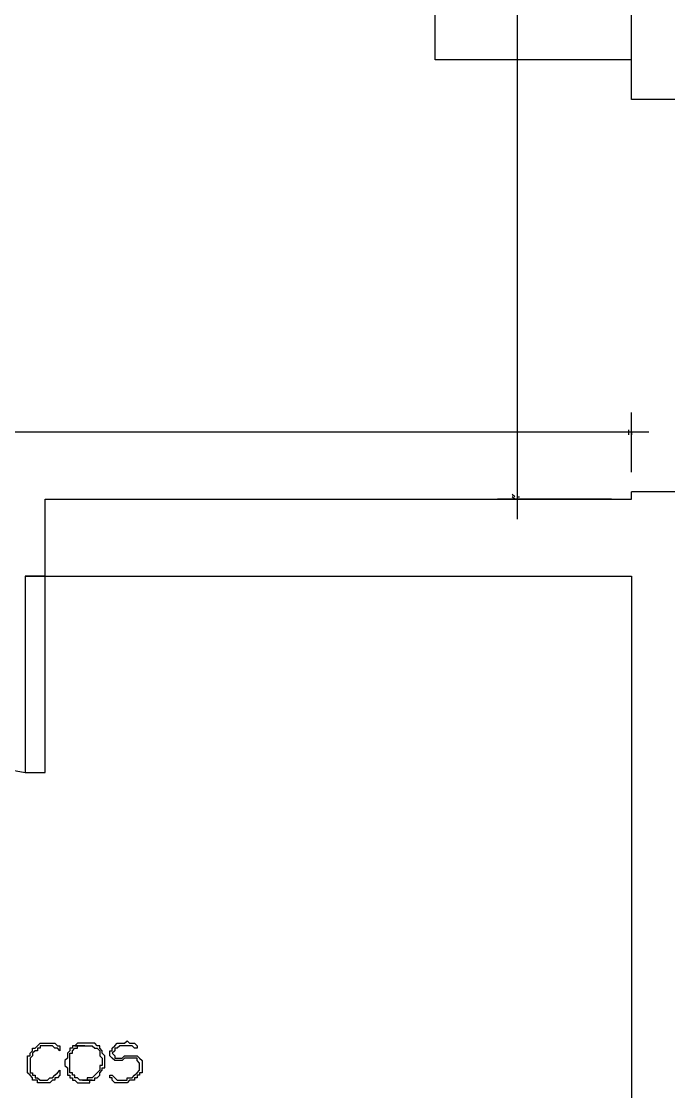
# Model space of a CAD drawing. Header units: millimetres. Extents: x -518.8 to -461.2, y 3.5 to 44.2.
# Drawn here: x -493.17 to -491.512, y 7.324 to 10.067 of the extents above; entities that cross this region are included whole.
import ezdxf

# ---------------------------------------------------------------- set-up
doc = ezdxf.new("R2010")
doc.units = ezdxf.units.MM
doc.header["$MEASUREMENT"] = 0
for name, color, linetype in [('10', 10, 'Continuous'), ('16', 16, 'Continuous'), ('4', 4, 'Continuous'), ('6', 6, 'Continuous'), ('MYSOLIDS', 7, 'Continuous')]:
    doc.layers.add(name, color=color, linetype=linetype)

msp = doc.modelspace()

# ---------------------------------------------------------------- linework, layer by layer
at = {"layer": '10'}
for points in [[(-491.6068, 9.8669), (-491.6068, 13.0248)], [(-491.4098, 9.8669), (-491.6068, 9.8669)], [(-493.109, 8.6451), (-493.109, 8.8421)], [(-493.109, 8.8421), (-491.6068, 8.8421)], [(-491.6068, 8.8421), (-491.6068, 8.8609)], [(-491.4098, 8.8609), (-491.6068, 8.8609)], [(-493.1602, 8.6451), (-493.1602, 8.1421), (-493.109, 8.1421), (-493.109, 8.6451), (-493.1602, 8.6451)], [(-493.1602, 8.6451), (-491.6068, 8.6451)], [(-491.6068, 8.6451), (-491.6068, 4.9526)]]:
    msp.add_lwpolyline(points, dxfattribs=at)
at = {"layer": '16'}
for points in [[(-491.9, 14.1766), (-491.9, 8.7909)], [(-491.6068, 8.912), (-491.6068, 9.0646)], [(-491.5624, 9.0142), (-495.1722, 9.0142)], [(-491.6136, 9.0075), (-491.6136, 9.0142), (-491.6136, 9.0142), (-491.6136, 9.0142), (-491.6136, 9.0142), (-491.6136, 9.0203)], [(-491.6068, 9.0142), (-491.6068, 9.0142), (-491.6068, 9.0142), (-491.6068, 9.0203)], [(-491.6068, 9.0142), (-491.6068, 9.0142), (-491.6068, 9.0142), (-491.6068, 9.0075)], [(-491.6579, 8.8421), (-491.9504, 8.8421)], [(-491.906, 8.8488), (-491.9128, 8.8548)], [(-491.906, 8.8421), (-491.9128, 8.8488)], [(-491.9, 8.8488), (-491.9, 8.8488), (-491.9, 8.8488), (-491.8933, 8.8488)], [(-491.9, 8.8421), (-491.9, 8.8421), (-491.9, 8.8421), (-491.8933, 8.8421)]]:
    msp.add_lwpolyline(points, dxfattribs=at)
at = {"layer": '4'}
msp.add_lwpolyline([(-491.6068, 9.9691), (-492.1098, 9.9691), (-492.1098, 12.827), (-492.1098, 12.827), (-491.6068, 12.827)], dxfattribs=at)
at = {"layer": '6'}
msp.add_lwpolyline([(-494.0647, 8.1421), (-493.9624, 8.1609), (-493.8609, 8.2052), (-493.7782, 8.2691), (-493.7075, 8.3458), (-493.6572, 8.4413), (-493.6188, 8.5368), (-493.6121, 8.6451), (-493.6121, 8.6451), (-493.606, 8.5368), (-493.5745, 8.4413), (-493.5166, 8.3458), (-493.4466, 8.2691), (-493.3639, 8.2052), (-493.2624, 8.1609), (-493.1602, 8.1421)], dxfattribs=at)
at = {"layer": 'MYSOLIDS'}
for points in [[(-493.103, 7.4413), (-493.109, 7.4413), (-493.1158, 7.4413), (-493.1158, 7.4413), (-493.1218, 7.4413), (-493.1218, 7.4353), (-493.1286, 7.4353), (-493.1286, 7.4285), (-493.1346, 7.4285), (-493.1346, 7.4285), (-493.1414, 7.4225), (-493.1414, 7.4225), (-493.1414, 7.4157), (-493.1474, 7.4097), (-493.1474, 7.4097), (-493.1474, 7.4037), (-493.1474, 7.4037), (-493.1474, 7.3969), (-493.1474, 7.3909), (-493.1474, 7.3909), (-493.1474, 7.3842), (-493.1474, 7.3782), (-493.1474, 7.3714), (-493.1414, 7.3714), (-493.1414, 7.3654), (-493.1346, 7.3654), (-493.1346, 7.3586), (-493.1286, 7.3586), (-493.1286, 7.3586), (-493.1218, 7.3526), (-493.1158, 7.3526), (-493.1158, 7.3526), (-493.109, 7.3526), (-493.109, 7.3526), (-493.103, 7.3526), (-493.097, 7.3586), (-493.097, 7.3586), (-493.0902, 7.3586), (-493.0902, 7.3586), (-493.0842, 7.3654), (-493.0842, 7.3654), (-493.0775, 7.3714), (-493.0775, 7.3714), (-493.0714, 7.3782), (-493.0714, 7.3782), (-493.0714, 7.3782), (-493.0714, 7.3782), (-493.0714, 7.3714), (-493.0714, 7.3714), (-493.0714, 7.3714), (-493.0714, 7.3654), (-493.0714, 7.3654), (-493.0775, 7.3586), (-493.0842, 7.3586), (-493.0842, 7.3526), (-493.0902, 7.3526), (-493.0902, 7.3526), (-493.0902, 7.3526), (-493.097, 7.3458), (-493.103, 7.3458), (-493.109, 7.3458), (-493.109, 7.3458), (-493.109, 7.3458), (-493.1158, 7.3458), (-493.1218, 7.3458), (-493.1286, 7.3458), (-493.1286, 7.3526), (-493.1346, 7.3526), (-493.1414, 7.3526), (-493.1414, 7.3586), (-493.1414, 7.3586), (-493.1474, 7.3654), (-493.1474, 7.3654), (-493.1542, 7.3714), (-493.1542, 7.3714), (-493.1542, 7.3782), (-493.1542, 7.3842), (-493.1542, 7.3909), (-493.1542, 7.3909), (-493.1542, 7.3969), (-493.1542, 7.4037), (-493.1542, 7.4037), (-493.1542, 7.4097), (-493.1542, 7.4157), (-493.1474, 7.4157), (-493.1474, 7.4225), (-493.1474, 7.4225), (-493.1414, 7.4285), (-493.1414, 7.4285), (-493.1414, 7.4353), (-493.1346, 7.4353), (-493.1286, 7.4413), (-493.1286, 7.4413), (-493.1218, 7.4481), (-493.1218, 7.4481), (-493.1158, 7.4481), (-493.109, 7.4481), (-493.103, 7.4481), (-493.103, 7.4481), (-493.097, 7.4481), (-493.097, 7.4481), (-493.0902, 7.4481), (-493.0842, 7.4481), (-493.0842, 7.4481), (-493.0775, 7.4413), (-493.0775, 7.4413), (-493.0714, 7.4413), (-493.0714, 7.4353), (-493.0714, 7.4353), (-493.0714, 7.4353), (-493.0714, 7.4353), (-493.0714, 7.4285), (-493.0714, 7.4285), (-493.0775, 7.4353), (-493.0775, 7.4353), (-493.0775, 7.4353), (-493.0775, 7.4353), (-493.0842, 7.4353), (-493.0902, 7.4413), (-493.0902, 7.4413), (-493.097, 7.4413), (-493.103, 7.4413), (-493.103, 7.4413), (-493.103, 7.4413), (-493.103, 7.4413), (-493.103, 7.4413)], [(-493.0331, 7.4413), (-493.0331, 7.4413), (-493.0391, 7.4413), (-493.0391, 7.4353), (-493.0459, 7.4353), (-493.0459, 7.4285), (-493.0459, 7.4285), (-493.0519, 7.4225), (-493.0519, 7.4157), (-493.0519, 7.4157), (-493.0519, 7.4097), (-493.0587, 7.4037), (-493.0587, 7.4037), (-493.0587, 7.3969), (-493.0587, 7.3909), (-493.0587, 7.3909), (-493.0519, 7.3842), (-493.0519, 7.3782), (-493.0519, 7.3714), (-493.0519, 7.3714), (-493.0519, 7.3654), (-493.0459, 7.3654), (-493.0459, 7.3586), (-493.0391, 7.3586), (-493.0391, 7.3526), (-493.0331, 7.3526), (-493.0331, 7.3526), (-493.0263, 7.3458), (-493.0203, 7.3458), (-493.0203, 7.3458), (-493.0136, 7.3458), (-493.0136, 7.3458), (-493.0075, 7.3458), (-493.0015, 7.3458), (-492.9948, 7.3458), (-492.9948, 7.3526), (-492.9948, 7.3526), (-492.9887, 7.3526), (-493.0136, 7.3526), (-493.0136, 7.3526), (-493.0203, 7.3526), (-493.0263, 7.3586), (-493.0263, 7.3586), (-493.0331, 7.3586), (-493.0331, 7.3654), (-493.0391, 7.3654), (-493.0391, 7.3654), (-493.0391, 7.3714), (-493.0459, 7.3714), (-493.0459, 7.3782), (-493.0459, 7.3782), (-493.0459, 7.3842), (-493.0459, 7.3909), (-493.0459, 7.3969), (-493.0459, 7.3969), (-493.0459, 7.4037), (-493.0459, 7.4097), (-493.0459, 7.4097), (-493.0459, 7.4157), (-493.0459, 7.4225), (-493.0391, 7.4225), (-493.0391, 7.4285), (-493.0391, 7.4285), (-493.0331, 7.4353), (-493.0331, 7.4353), (-493.0263, 7.4353), (-493.0263, 7.4413), (-493.0203, 7.4413), (-493.0136, 7.4413), (-493.0075, 7.4413), (-493.0075, 7.4413), (-493.0331, 7.4413), (-493.0331, 7.4413)], [(-493.0075, 7.4481), (-493.0075, 7.4481), (-493.0075, 7.4481), (-493.0136, 7.4481), (-493.0203, 7.4481), (-493.0263, 7.4481), (-493.0263, 7.4481), (-493.0331, 7.4413), (-493.0075, 7.4413), (-493.0075, 7.4413), (-493.0015, 7.4413), (-492.9948, 7.4413), (-492.9887, 7.4413), (-492.9887, 7.4413), (-492.982, 7.4353), (-492.982, 7.4353), (-492.976, 7.4353), (-492.976, 7.4353), (-492.9692, 7.4285), (-492.9692, 7.4225), (-492.9692, 7.4225), (-492.9692, 7.4157), (-492.9632, 7.4097), (-492.9632, 7.4097), (-492.9632, 7.4037), (-492.9632, 7.4037), (-492.9632, 7.3969), (-492.9632, 7.3909), (-492.9692, 7.3909), (-492.9692, 7.3842), (-492.9692, 7.3782), (-492.9692, 7.3782), (-492.976, 7.3714), (-492.976, 7.3714), (-492.982, 7.3654), (-492.982, 7.3654), (-492.9887, 7.3586), (-492.9887, 7.3586), (-492.9948, 7.3586), (-493.0015, 7.3586), (-493.0015, 7.3526), (-493.0075, 7.3526), (-493.0136, 7.3526), (-492.9887, 7.3526), (-492.982, 7.3526), (-492.982, 7.3586), (-492.976, 7.3586), (-492.976, 7.3586), (-492.9692, 7.3654), (-492.9692, 7.3714), (-492.9692, 7.3714), (-492.9632, 7.3782), (-492.9632, 7.3782), (-492.9632, 7.3842), (-492.9564, 7.3842), (-492.9564, 7.3909), (-492.9564, 7.3969), (-492.9564, 7.3969), (-492.9564, 7.4037), (-492.9564, 7.4037), (-492.9564, 7.4097), (-492.9564, 7.4157), (-492.9564, 7.4157), (-492.9632, 7.4225), (-492.9632, 7.4285), (-492.9632, 7.4285), (-492.9692, 7.4353), (-492.9692, 7.4353), (-492.9692, 7.4413), (-492.976, 7.4413), (-492.976, 7.4413), (-492.982, 7.4481), (-492.9887, 7.4481), (-492.9887, 7.4481), (-492.9948, 7.4481), (-493.0015, 7.4481), (-493.0075, 7.4481), (-493.0075, 7.4481)], [(-492.8737, 7.4353), (-492.8805, 7.4353), (-492.8805, 7.4353), (-492.8805, 7.4353), (-492.8805, 7.4353), (-492.8865, 7.4413), (-492.8865, 7.4413), (-492.8933, 7.4413), (-492.8993, 7.4413), (-492.8993, 7.4413), (-492.906, 7.4413), (-492.906, 7.4413), (-492.9121, 7.4413), (-492.9181, 7.4413), (-492.9181, 7.4413), (-492.9248, 7.4353), (-492.9308, 7.4353), (-492.9308, 7.4285), (-492.9308, 7.4285), (-492.9376, 7.4225), (-492.9376, 7.4225), (-492.9308, 7.4157), (-492.9308, 7.4157), (-492.9308, 7.4097), (-492.9248, 7.4097), (-492.9248, 7.4097), (-492.9181, 7.4097), (-492.9121, 7.4097), (-492.9121, 7.4097), (-492.906, 7.4157), (-492.906, 7.4157), (-492.8993, 7.4157), (-492.8933, 7.4157), (-492.8865, 7.4157), (-492.8865, 7.4157), (-492.8805, 7.4157), (-492.8737, 7.4157), (-492.8737, 7.4157), (-492.8677, 7.4097), (-492.8677, 7.4097), (-492.8609, 7.4037), (-492.8609, 7.4037), (-492.8609, 7.3969), (-492.8609, 7.3909), (-492.8609, 7.3909), (-492.8609, 7.3842), (-492.8609, 7.3842), (-492.8609, 7.3782), (-492.8609, 7.3714), (-492.8677, 7.3714), (-492.8677, 7.3654), (-492.8737, 7.3654), (-492.8737, 7.3586), (-492.8737, 7.3586), (-492.8805, 7.3586), (-492.8805, 7.3526), (-492.8865, 7.3526), (-492.8933, 7.3526), (-492.8933, 7.3526), (-492.8993, 7.3458), (-492.906, 7.3458), (-492.9121, 7.3458), (-492.9121, 7.3458), (-492.9181, 7.3458), (-492.9181, 7.3458), (-492.9248, 7.3458), (-492.9308, 7.3458), (-492.9376, 7.3526), (-492.9376, 7.3526), (-492.9376, 7.3586), (-492.9436, 7.3586), (-492.9436, 7.3654), (-492.9436, 7.3654), (-492.9436, 7.3654), (-492.9436, 7.3654), (-492.9436, 7.3654), (-492.9436, 7.3654), (-492.9376, 7.3654), (-492.9376, 7.3654), (-492.9376, 7.3654), (-492.9376, 7.3654), (-492.9308, 7.3586), (-492.9308, 7.3586), (-492.9308, 7.3586), (-492.9248, 7.3526), (-492.9181, 7.3526), (-492.9181, 7.3526), (-492.9121, 7.3526), (-492.906, 7.3526), (-492.8993, 7.3526), (-492.8993, 7.3586), (-492.8933, 7.3586), (-492.8865, 7.3586), (-492.8865, 7.3586), (-492.8805, 7.3654), (-492.8805, 7.3654), (-492.8805, 7.3654), (-492.8737, 7.3714), (-492.8737, 7.3714), (-492.8677, 7.3782), (-492.8677, 7.3842), (-492.8677, 7.3842), (-492.8677, 7.3909), (-492.8677, 7.3969), (-492.8677, 7.3969), (-492.8737, 7.4037), (-492.8737, 7.4037), (-492.8737, 7.4097), (-492.8805, 7.4097), (-492.8865, 7.4097), (-492.8865, 7.4097), (-492.8865, 7.4097), (-492.8933, 7.4097), (-492.8993, 7.4097), (-492.906, 7.4097), (-492.9121, 7.4037), (-492.9121, 7.4037), (-492.9181, 7.4037), (-492.9248, 7.4037), (-492.9248, 7.4037), (-492.9308, 7.4037), (-492.9376, 7.4097), (-492.9376, 7.4097), (-492.9376, 7.4097), (-492.9436, 7.4157), (-492.9436, 7.4225), (-492.9436, 7.4225), (-492.9436, 7.4285), (-492.9376, 7.4285), (-492.9376, 7.4353), (-492.9376, 7.4353), (-492.9308, 7.4413), (-492.9308, 7.4413), (-492.9248, 7.4481), (-492.9248, 7.4481), (-492.9181, 7.4481), (-492.9121, 7.4481), (-492.9121, 7.4481), (-492.906, 7.4481), (-492.8993, 7.4541), (-492.8993, 7.4541), (-492.8933, 7.4481), (-492.8865, 7.4481), (-492.8865, 7.4481), (-492.8805, 7.4481), (-492.8737, 7.4413), (-492.8737, 7.4413), (-492.8737, 7.4413), (-492.8737, 7.4353), (-492.8737, 7.4353), (-492.8737, 7.4353), (-492.8737, 7.4353), (-492.8737, 7.4353), (-492.8737, 7.4353), (-492.8737, 7.4353)]]:
    msp.add_lwpolyline(points, dxfattribs=at)

doc.saveas('drawing.dxf')
